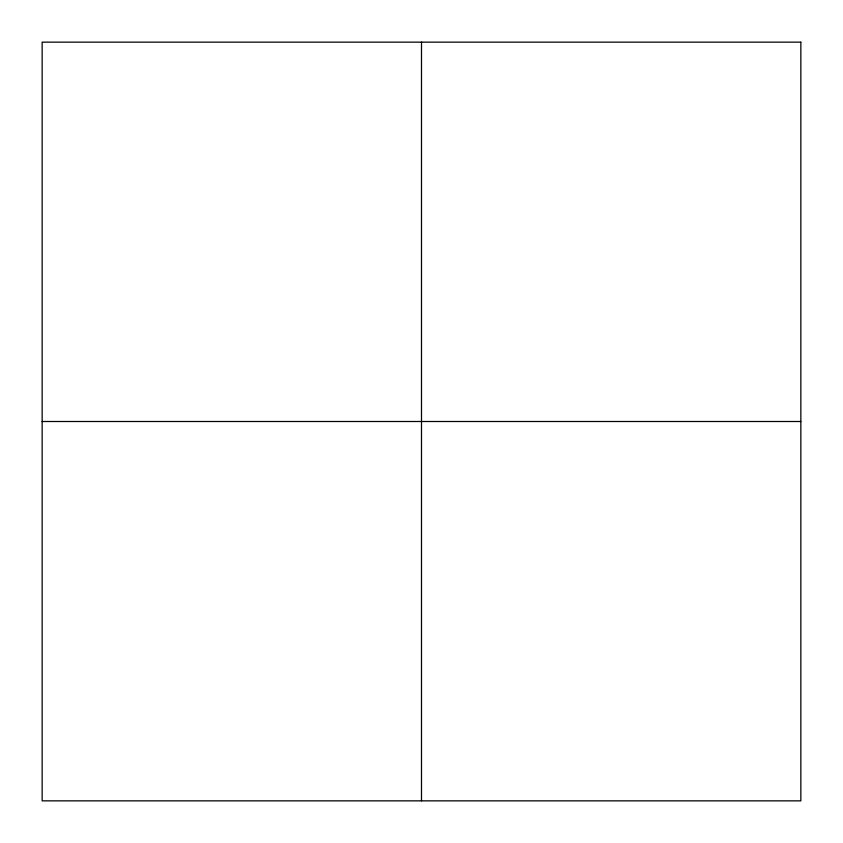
<?xml version="1.0" encoding="UTF-8"?>
<svg xmlns="http://www.w3.org/2000/svg" width="843" height="843" viewBox="0 0 843 843"><rect width="100%" height="100%" fill="white"/><g stroke="black" fill="none" stroke-linecap="round" stroke-linejoin="round"><path stroke-width="1.26" d="M42.15 421.5L800.85 421.5M421.5 42.15L421.5 800.85M800.85 42.15L42.15 42.15L42.15 800.85L800.85 800.85L800.85 42.15"/></g></svg>
